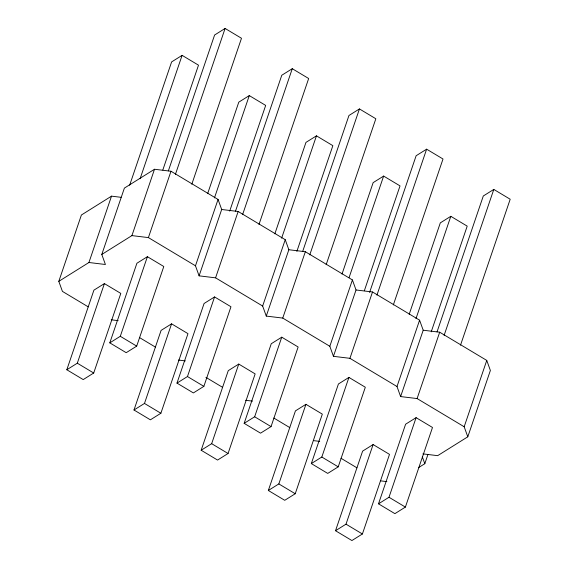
<?xml version="1.0" encoding="UTF-8"?>
<svg xmlns="http://www.w3.org/2000/svg" width="569" height="569" viewBox="0 0 569 569"><rect width="100%" height="100%" fill="white"/><g stroke="black" fill="none" stroke-linecap="round" stroke-linejoin="round"><path stroke-width="0.85" d="M88.238 306.862L62.426 291.392L58.806 281.349L81.395 215.004L111.517 196.149L121.062 197.308M58.806 281.349L88.935 262.501L111.517 196.149M88.935 262.501L105.414 264.5L101.794 254.45L124.383 188.104L154.505 169.256L170.985 171.248L218.062 199.449L221.682 209.492L199.093 275.844L215.573 277.843L262.65 306.044L266.271 316.087L282.75 318.078L329.828 346.279L333.441 356.329L349.928 358.321L396.998 386.522L400.619 396.572L417.098 398.563L464.176 426.764L467.796 436.807L437.668 455.662L422.923 453.877M66.815 369.758L93.913 290.154L104.412 283.59L120.806 293.412L93.707 373.015L83.216 379.587L66.815 369.758L77.306 363.193L104.412 283.59M129.64 185.217L171.618 61.914L182.108 55.349L198.503 65.172L162.812 170.024M140.13 178.652L182.108 55.349M101.794 254.45L131.923 235.602L154.505 169.256M109.803 342.865L136.901 263.255L147.399 256.69L163.794 266.512L136.695 346.123L126.197 352.688L109.803 342.865L120.294 336.3L147.399 256.69M168.346 170.906L214.605 35.015L225.096 28.45L241.491 38.272L191.81 184.228M199.093 275.844L195.473 265.801L148.402 237.6L170.985 171.248M175.408 174.406L225.096 28.45M133.992 410L161.091 330.397L171.582 323.832L187.983 333.654L160.878 413.258L150.387 419.822L133.992 410L144.483 403.435L171.582 323.832M207.664 193.588L238.788 102.157L249.286 95.592L265.68 105.414L229.698 211.106M214.449 197.927L249.286 95.592M195.473 265.801L218.062 199.449M176.98 383.108L204.079 303.497L214.57 296.933L230.971 306.755L203.866 386.358L193.375 392.93L176.98 383.108L187.471 376.536L214.57 296.933M235.516 211.142L281.776 75.257L292.274 68.693L308.668 78.515L258.98 224.471M215.573 277.843L238.162 211.49L221.682 209.492M242.586 214.648L292.274 68.693M201.163 450.243L228.269 370.639L238.76 364.068L255.154 373.89L228.055 453.5L217.564 460.065L201.163 450.243L211.661 443.678L238.76 364.068M274.841 233.831L305.966 142.399L316.456 135.835L332.858 145.657L296.876 251.342M281.619 238.169L316.456 135.835M262.65 306.044L285.24 239.691L238.162 211.49M266.271 316.087L288.853 249.734L285.24 239.691M244.151 423.343L271.257 343.74L281.747 337.175L298.142 346.998L271.043 426.601L260.552 433.165L244.151 423.343L254.649 416.778L281.747 337.175M302.694 251.384L348.953 115.5L359.444 108.935L375.846 118.757L326.158 264.706M282.75 318.078L305.34 251.733L288.853 249.734M309.756 254.884L359.444 108.935M268.34 490.485L295.439 410.875L305.937 404.31L322.331 414.132L295.233 493.743L284.735 500.307L268.34 490.485L278.831 483.92L305.937 404.31M342.012 274.066L373.143 182.642L383.634 176.07L400.028 185.892L364.338 290.745M349.082 277.572L383.634 176.07M329.828 346.279L352.41 279.934L305.34 251.733M333.441 356.329L356.03 289.977L352.41 279.934M311.328 463.586L338.427 383.983L348.925 377.411L365.319 387.24L338.221 466.843L327.723 473.408L311.328 463.586L321.819 457.021L348.925 377.411M369.58 292.466L416.131 155.742L426.622 149.178L443.016 159L393.328 304.948M349.928 358.321L372.51 291.975L356.03 289.977M376.934 295.126L426.622 149.178M335.518 530.728L362.617 451.117L373.108 444.553L389.509 454.375L362.403 533.985L351.912 540.55L335.518 530.728L346.009 524.163L373.108 444.553M409.189 314.308L440.314 222.877L450.812 216.312L467.206 226.135L431.224 331.827M415.975 318.647L450.812 216.312M396.998 386.522L419.588 320.176L372.51 291.975M400.619 396.572L423.208 330.219L419.588 320.176M378.506 503.828L405.605 424.218L416.095 417.653L432.497 427.475L405.391 507.086L394.9 513.651L378.506 503.828L388.997 497.263L416.095 417.653M437.042 331.869L483.301 195.985L493.8 189.413L510.194 199.242L460.506 345.191M417.098 398.563L439.688 332.218L423.208 330.219M444.112 335.369L493.8 189.413M418.784 467.476L424.808 463.707L427.952 454.467M464.176 426.764L486.765 360.419L439.688 332.218M467.796 436.807L490.378 370.462L486.765 360.419M131.923 235.602L148.402 237.6M111.232 319.806L118.174 320.646M178.41 360.049L185.352 360.888M245.588 400.291L252.522 401.131M313.626 440.634L319.7 441.373M380.803 480.876L386.877 481.616M139.469 337.552L155.415 347.104M205.886 377.332L222.593 387.34M273.824 418.03L289.763 427.582M340.995 458.273L356.941 467.825M120.294 336.3L136.695 346.123M187.471 376.536L203.866 386.358M254.649 416.778L271.043 426.601M321.819 457.021L338.221 466.843M388.997 497.263L405.391 507.086M77.306 363.193L93.707 373.015M144.483 403.435L160.878 413.258M211.661 443.678L228.055 453.5M278.831 483.92L295.233 493.743M346.009 524.163L362.403 533.985M422.305 456.751L424.808 463.707"/></g></svg>
